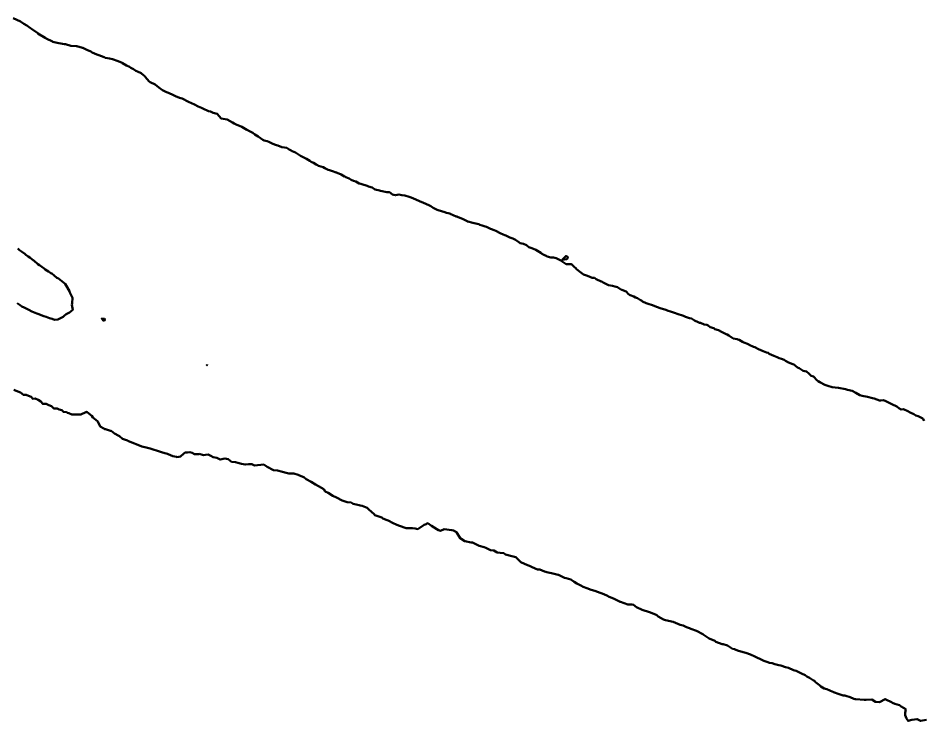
# Model space of a CAD drawing. Extents: x 64423 to 71245, y 9511 to 12464.
# Drawn here: x 69539 to 70328, y 10126 to 10738 of the extents above; entities that cross this region are included whole.
import ezdxf

# ---------------------------------------------------------------- set-up
doc = ezdxf.new("R2010")
doc.units = 0
doc.header["$MEASUREMENT"] = 0
doc.layers.add('contour', color=7, linetype='CONTINUOUS', lineweight=50, true_color=0x0000d1)

msp = doc.modelspace()

# ---------------------------------------------------------------- linework, layer by layer
at = {"layer": 'contour'}
for points in [[(69534.956332, 10738.167188, 0), (69541.323536, 10735.17881, 0), (69544.270947, 10733.171117, 0), (69546.857835, 10731.674343, 0), (69550.116567, 10729.344865, 0), (69550.91472, 10728.83411, 0), (69556.387468, 10725.031133, 0), (69556.424292, 10725.015426, 0), (69556.642191, 10724.864642, 0), (69562.948628, 10720.947236, 0), (69563.4247, 10720.770262, 0), (69563.847477, 10720.538626, 0), (69569.324477, 10717.804188, 0), (69569.706547, 10717.614356, 0), (69570.697731, 10717.135105, 0), (69574.786088, 10716.385665, 0), (69579.634125, 10715.461208, 0), (69580.032161, 10715.397292, 0), (69580.585966, 10715.321151, 0), (69585.209131, 10714.104857, 0), (69589.96521, 10713.63194, 0), (69590.559324, 10713.688052, 0), (69595.518366, 10712.169708, 0), (69595.580933, 10712.167886, 0), (69599.301721, 10710.623091, 0), (69602.664767, 10709.191113, 0), (69603.711752, 10708.10639, 0), (69607.871895, 10706.576105, 0), (69609.564664, 10706.014366, 0), (69614.31244, 10704.058331, 0), (69615.161621, 10703.678929, 0), (69615.359167, 10703.604721, 0), (69618.94329, 10702.937753, 0), (69621.465084, 10702.487415, 0), (69621.652671, 10702.438453, 0), (69626.364948, 10700.535504, 0), (69629.846741, 10699.158107, 0), (69630.178274, 10698.93681, 0), (69633.634944, 10696.942159, 0), (69636.26723, 10695.614198, 0), (69637.641879, 10694.808219, 0), (69639.789715, 10693.569837, 0), (69641.904061, 10692.202299, 0), (69643.254142, 10691.708316, 0), (69646.40406, 10690.126492, 0), (69648.914566, 10688.015581, 0), (69649.723023, 10687.475387, 0), (69650.161442, 10687.04355, 0), (69653.518061, 10683.048033, 0), (69654.447885, 10682.318404, 0), (69658.767729, 10680.288283, 0), (69661.864855, 10677.700396, 0), (69662.068776, 10677.555935, 0), (69665.109478, 10675.500549, 0), (69665.273459, 10675.391065, 0), (69668.472354, 10673.725635, 0), (69670.25006, 10673.121635, 0), (69674.742312, 10671.00577, 0), (69676.562999, 10670.229683, 0), (69679.994539, 10668.683426, 0), (69682.21247, 10668.139818, 0), (69687.700698, 10665.291017, 0), (69687.730732, 10665.27728, 0), (69687.755768, 10665.256084, 0), (69693.14136, 10662.811932, 0), (69696.19679, 10661.199773, 0), (69698.966309, 10660.079908, 0), (69700.238594, 10659.468912, 0), (69705.256816, 10657.176013, 0), (69706.910676, 10656.661556, 0), (69709.1819, 10655.499992, 0), (69712.75386, 10654.722415, 0), (69716.097506, 10650.808545, 0), (69716.14314, 10650.775017, 0), (69721.339873, 10649.845143, 0), (69726.066542, 10647.284807, 0), (69727.569506, 10646.416395, 0), (69729.185637, 10645.563809, 0), (69734.319893, 10643.351546, 0), (69738.62978, 10640.759588, 0), (69739.249155, 10640.695213, 0), (69739.619722, 10640.221082, 0), (69743.910275, 10638.103184, 0), (69745.56233, 10636.698455, 0), (69748.400583, 10635.032395, 0), (69750.547848, 10633.512248, 0), (69752.410602, 10632.217914, 0), (69753.805082, 10631.430403, 0), (69756.292101, 10630.855369, 0), (69757.699368, 10630.23112, 0), (69761.223579, 10628.741331, 0), (69763.706356, 10627.716333, 0), (69764.591579, 10627.574915, 0), (69765.464757, 10627.079762, 0), (69768.955426, 10625.680757, 0), (69771.42207, 10625.29121, 0), (69773.346154, 10625.091458, 0), (69775.484868, 10623.637941, 0), (69777.116805, 10622.931936, 0), (69778.225537, 10622.230515, 0), (69780.949004, 10621.119993, 0), (69784.532028, 10618.651763, 0), (69785.389286, 10618.094293, 0), (69785.843964, 10617.942138, 0), (69789.908088, 10615.720275, 0), (69790.465468, 10615.410199, 0), (69793.605624, 10613.691204, 0), (69794.738806, 10612.884168, 0), (69796.72012, 10612.135107, 0), (69798.953471, 10610.507157, 0), (69800.311209, 10609.995496, 0), (69801.027581, 10609.515281, 0), (69805.003978, 10608.284414, 0), (69806.637447, 10607.489945, 0), (69809.526789, 10605.955594, 0), (69810.611208, 10605.597259, 0), (69813.247947, 10604.812949, 0), (69816.396146, 10603.630462, 0), (69816.830195, 10603.572272, 0), (69817.170068, 10603.376913, 0), (69820.666854, 10601.950668, 0), (69823.64787, 10600.209152, 0), (69824.269051, 10600.000257, 0), (69824.749585, 10599.634445, 0), (69827.772394, 10598.320591, 0), (69829.541666, 10597.242004, 0), (69831.572885, 10596.489644, 0), (69833.629825, 10595.659976, 0), (69836.459866, 10594.133119, 0), (69837.778291, 10593.723223, 0), (69838.656362, 10593.323221, 0), (69843.531146, 10591.997821, 0), (69844.599567, 10591.513797, 0), (69847.921449, 10590.417459, 0), (69849.825844, 10588.95568, 0), (69850.534881, 10588.723621, 0), (69854.141753, 10587.840632, 0), (69855.195248, 10587.570255, 0), (69860.467001, 10586.58502, 0), (69862.925005, 10586.393866, 0), (69865.468936, 10584.427188, 0), (69866.76412, 10584.104292, 0), (69867.993721, 10583.826862, 0), (69871.093192, 10584.330827, 0), (69873.738034, 10583.754267, 0), (69876.219461, 10583.698181, 0), (69880.050945, 10582.274174, 0), (69881.895575, 10581.941687, 0), (69885.827282, 10580.216211, 0), (69888.976649, 10578.776527, 0), (69892.414461, 10577.27581, 0), (69897.078739, 10575.115303, 0), (69898.824795, 10574.219128, 0), (69900.85306, 10572.948315, 0), (69904.539077, 10571.059945, 0), (69909.16407, 10569.662096, 0), (69910.13558, 10569.362202, 0), (69912.687792, 10568.455629, 0), (69915.474888, 10567.825866, 0), (69915.850525, 10567.731367, 0), (69918.372208, 10566.433068, 0), (69921.066841, 10565.354937, 0), (69921.671032, 10565.137573, 0), (69922.80661, 10564.566768, 0), (69926.383516, 10563.185006, 0), (69930.415062, 10561.099683, 0), (69930.594617, 10561.012909, 0), (69931.199605, 10560.805746, 0), (69935.553942, 10559.75477, 0), (69936.72658, 10559.439809, 0), (69940.712141, 10558.528295, 0), (69941.460765, 10558.087481, 0), (69943.645035, 10557.426476, 0), (69946.257841, 10556.576584, 0), (69947.371025, 10556.349768, 0), (69950.799918, 10554.583136, 0), (69954.854551, 10553.087576, 0), (69955.187874, 10552.926258, 0), (69955.451126, 10552.789414, 0), (69959.22729, 10550.789211, 0), (69962.033142, 10549.687546, 0), (69963.356332, 10549.13187, 0), (69964.285814, 10548.787795, 0), (69967.848332, 10547.038403, 0), (69970.346356, 10546.016091, 0), (69972.74294, 10545.01886, 0), (69975.579278, 10542.887946, 0), (69976.827501, 10542.076914, 0), (69979.589922, 10541.372521, 0), (69982.125025, 10540.201076, 0), (69984.21468, 10538.677433, 0), (69985.973738, 10538.095013, 0), (69989.845352, 10536.52456, 0), (69990.406453, 10536.29355, 0), (69994.751155, 10533.522333, 0), (69995.348829, 10533.042487, 0), (69997.342727, 10531.945763, 0), (69999.409352, 10530.926821, 0), (70000.222549, 10530.425781, 0), (70003.523276, 10529.615109, 0), (70005.634553, 10529.565312, 0), (70008.008202, 10528.844318, 0), (70012.065981, 10526.865115, 0), (70012.362971, 10526.685435, 0), (70012.57276, 10526.596172, 0), (70016.82, 10523.61534, 0), (70018.386153, 10523.724755, 0), (70021.358694, 10523.832093, 0), (70024.049216, 10521.000195, 0), (70025.116337, 10520.262806, 0), (70025.951021, 10519.336917, 0), (70029.656567, 10516.335418, 0), (70031.880312, 10514.80683, 0), (70035.320987, 10513.546956, 0), (70039.410148, 10511.833923, 0), (70041.421742, 10511.901101, 0), (70042.974798, 10510.763838, 0), (70047.209953, 10508.703955, 0), (70047.918613, 10508.546149, 0), (70048.940211, 10507.706916, 0), (70052.410964, 10506.143533, 0), (70053.750198, 10505.475443, 0), (70057.091288, 10504.783081, 0), (70059.067418, 10504.342054, 0), (70061.464513, 10503.627016, 0), (70064.516359, 10501.7744, 0), (70065.031494, 10501.56058, 0), (70065.411992, 10501.30397, 0), (70068.966389, 10499.866327, 0), (70070.986096, 10497.450897, 0), (70072.021377, 10496.86845, 0), (70072.652165, 10496.577918, 0), (70075.735868, 10495.492623, 0), (70077.18752, 10494.553414, 0), (70079.090117, 10494.150756, 0), (70081.522258, 10492.497838, 0), (70082.457567, 10492.000998, 0), (70083.285813, 10491.166339, 0), (70086.537173, 10489.802704, 0), (70088.156586, 10489.239056, 0), (70092.07863, 10488.084326, 0), (70093.996391, 10487.034152, 0), (70098.595854, 10485.461926, 0), (70099.612322, 10485.073443, 0), (70102.728227, 10484.182783, 0), (70105.094098, 10483.422958, 0), (70105.68602, 10483.115719, 0), (70107.672457, 10482.457549, 0), (70112.07762, 10481.082009, 0), (70113.457767, 10480.578614, 0), (70118.965098, 10478.572066, 0), (70120.700441, 10477.791225, 0), (70124.164401, 10476.584527, 0), (70126.050399, 10476.275738, 0), (70128.710517, 10474.580487, 0), (70131.80974, 10473.268008, 0), (70132.969626, 10472.560658, 0), (70133.913717, 10472.471163, 0), (70137.036137, 10471.042438, 0), (70139.223092, 10470.791844, 0), (70140.665746, 10470.375548, 0), (70142.397217, 10468.956947, 0), (70145.367699, 10468.020574, 0), (70146.310855, 10467.009149, 0), (70149.506338, 10466.08975, 0), (70150.678738, 10465.501331, 0), (70150.954731, 10465.391873, 0), (70156.167905, 10462.648008, 0), (70157.009809, 10462.318153, 0), (70158.419971, 10461.665888, 0), (70162.441928, 10459.081374, 0), (70165.896497, 10458.470238, 0), (70166.475591, 10458.200656, 0), (70167.484004, 10457.738497, 0), (70170.347115, 10455.979418, 0), (70171.523535, 10455.514689, 0), (70174.766988, 10454.172608, 0), (70175.9197, 10453.608018, 0), (70176.155442, 10453.389539, 0), (70180.015625, 10451.692562, 0), (70181.13578, 10451.284621, 0), (70184.467327, 10449.734614, 0), (70186.361566, 10448.887052, 0), (70188.412109, 10447.769384, 0), (70191.384021, 10446.728036, 0), (70192.760315, 10446.381824, 0), (70193.774398, 10445.686994, 0), (70197.669378, 10443.783776, 0), (70200.762666, 10442.782894, 0), (70202.239771, 10441.679026, 0), (70204.409125, 10441.304428, 0), (70206.757442, 10440.293213, 0), (70207.754382, 10439.392335, 0), (70210.641026, 10437.923734, 0), (70214.186607, 10436.708768, 0), (70214.572683, 10436.6887, 0), (70214.808656, 10436.463874, 0), (70218.272178, 10433.662701, 0), (70219.820953, 10433.009907, 0), (70223.400811, 10430.693205, 0), (70226.155041, 10430.079287, 0), (70228.223369, 10428.448083, 0), (70230.115833, 10426.468811, 0), (70232.328054, 10425.926084, 0), (70235.580641, 10422.304668, 0), (70236.309872, 10421.837537, 0), (70237.835993, 10420.967388, 0), (70242.199043, 10418.637253, 0), (70244.89768, 10417.761582, 0), (70248.414975, 10416.494442, 0), (70253.909372, 10416.090651, 0), (70254.082637, 10416.023788, 0), (70254.142478, 10415.993414, 0), (70260.175194, 10414.850092, 0), (70262.038271, 10414.12, 0), (70265.905331, 10413.240405, 0), (70269.044065, 10411.456136, 0), (70272.586432, 10409.613888, 0), (70274.670987, 10408.978612, 0), (70279.40309, 10408.174025, 0), (70279.426515, 10408.181151, 0), (70279.434007, 10408.160085, 0), (70283.653789, 10406.999249, 0), (70285.24601, 10406.553584, 0), (70287.550039, 10405.83295, 0), (70289.772015, 10404.891855, 0), (70290.957798, 10404.987748, 0), (70293.395799, 10405.10339, 0), (70295.265907, 10404.315094, 0), (70298.308178, 10402.877055, 0), (70300.542646, 10401.841424, 0), (70304.809005, 10399.824626, 0), (70306.728969, 10398.140037, 0), (70308.698044, 10397.152632, 0), (70310.83808, 10397.254708, 0), (70314.573835, 10395.489314, 0), (70316.56902, 10394.550432, 0), (70319.660364, 10393.089627, 0), (70321.357455, 10391.805065, 0), (70323.4573, 10391.150098, 0), (70327.400968, 10389.286012, 0), (70328.834175, 10387.141403, 0)], [(69538.403563, 10489.63648, 0), (69541.033306, 10487.977848, 0), (69542.573139, 10486.919516, 0), (69544.531879, 10485.885181, 0), (69546.987282, 10484.814753, 0), (69548.779232, 10483.838091, 0), (69551.401553, 10482.517651, 0), (69555.59653, 10480.686428, 0), (69556.099246, 10480.752221, 0), (69556.489972, 10480.46587, 0), (69561.706316, 10478.521692, 0), (69563.857913, 10477.86045, 0), (69566.656222, 10476.777183, 0), (69568.992896, 10476.083197, 0), (69570.906292, 10475.266104, 0), (69573.816044, 10475.544884, 0), (69575.56768, 10476.358443, 0), (69578.611087, 10477.893586, 0), (69579.513403, 10478.786906, 0), (69581.064895, 10480.023322, 0), (69584.250662, 10481.574455, 0), (69586.878888, 10484.006416, 0), (69586.150582, 10488.28334, 0), (69586.33198, 10489.626349, 0), (69586.825239, 10494.295117, 0), (69584.494764, 10499.125679, 0), (69584.09268, 10500.340794, 0), (69581.302782, 10505.19585, 0), (69580.421364, 10506.510862, 0), (69577.417354, 10508.957588, 0), (69574.418354, 10511.163072, 0), (69573.132006, 10511.883557, 0), (69570.848916, 10513.813368, 0), (69568.809805, 10515.594339, 0), (69567.980981, 10515.981215, 0), (69565.862129, 10517.403594, 0), (69563.011763, 10518.979791, 0), (69561.97122, 10520.023924, 0), (69557.932874, 10522.840104, 0), (69556.612627, 10523.857691, 0), (69553.020948, 10526.904999, 0), (69552.898667, 10527.012872, 0), (69552.844751, 10527.058697, 0), (69549.596435, 10529.517018, 0), (69548.054748, 10530.486996, 0), (69546.115372, 10531.758283, 0), (69545.213308, 10532.6042, 0), (69542.40043, 10534.728049, 0), (69540.407555, 10536.068516, 0), (69538.988176, 10537.312286, 0)], [(70017.436861, 10528.169841, 0), (70018.22975, 10529.103312, 0), (70018.061928, 10530.03622, 0), (70016.744865, 10530.904931, 0), (70016.371319, 10530.417936, 0), (70013.414744, 10527.369511, 0), (70017.436861, 10528.169841, 0)], [(69614.699571, 10474.770819, 0), (69615.147525, 10475.509105, 0), (69614.804656, 10475.905594, 0), (69614.493338, 10476.03673, 0), (69612.154049, 10476.330201, 0), (69613.384623, 10474.662977, 0), (69614.699571, 10474.770819, 0)], [(69704.032434, 10436.23201, 0), (69704.16762, 10436.001237, 0), (69703.801256, 10435.691362, 0), (69703.744626, 10436.07137, 0)], [(70330.759385, 10126.518518, 0), (70325.614586, 10125.699443, 0), (70322.520336, 10127.207765, 0), (70317.833833, 10126.486102, 0), (70314.734632, 10125.741173, 0), (70313.261217, 10127.847467, 0), (70312.218199, 10130.548191, 0), (70312.278532, 10132.796785, 0), (70312.716416, 10136.055114, 0), (70308.579098, 10138.37198, 0), (70307.286664, 10139.291762, 0), (70303.195909, 10140.551434, 0), (70301.000986, 10141.397214, 0), (70300.209202, 10141.945274, 0), (70295.383988, 10144.468358, 0), (70294.685545, 10144.727042, 0), (70289.920551, 10142.131359, 0), (70286.280756, 10142.212898, 0), (70283.033966, 10144.404722, 0), (70278.249312, 10144.05891, 0), (70276.470168, 10144.139436, 0), (70269.270876, 10144.631042, 0), (70268.506627, 10144.701222, 0), (70267.382351, 10145.014524, 0), (70264.193222, 10146.41215, 0), (70260.343609, 10147.593693, 0), (70259.644693, 10147.731163, 0), (70258.24105, 10147.820457, 0), (70254.713769, 10148.977858, 0), (70249.784865, 10150.780453, 0), (70249.62601, 10150.857385, 0), (70249.542751, 10150.854233, 0), (70249.217985, 10150.982111, 0), (70244.023055, 10153.262421, 0), (70241.651205, 10154.043203, 0), (70238.599013, 10155.595722, 0), (70237.445179, 10156.872639, 0), (70234.116546, 10159.449736, 0), (70233.221989, 10160.560888, 0), (70232.344417, 10160.826442, 0), (70228.895744, 10163.358115, 0), (70226.408647, 10164.332826, 0), (70225.093457, 10165.42227, 0), (70221.884236, 10166.988647, 0), (70220.115523, 10167.896343, 0), (70217.118824, 10169.314081, 0), (70214.764771, 10169.977137, 0), (70210.599538, 10171.828727, 0), (70207.89246, 10172.504881, 0), (70203.720058, 10173.879947, 0), (70202.130566, 10174.252539, 0), (70198.631957, 10175.152274, 0), (70196.370671, 10175.901341, 0), (70194.033318, 10176.436151, 0), (70191.527711, 10177.243145, 0), (70190.731753, 10177.417187, 0), (70189.065546, 10178.146743, 0), (70186.777922, 10179.30691, 0), (70182.470339, 10181.099748, 0), (70181.187082, 10181.804664, 0), (70177.351609, 10183.563367, 0), (70173.207343, 10184.950575, 0), (70170.921219, 10185.651384, 0), (70166.098743, 10187.043462, 0), (70163.970649, 10187.880449, 0), (70163.60335, 10188.126318, 0), (70161.837266, 10188.599048, 0), (70157.33964, 10191.291225, 0), (70153.500951, 10192.593145, 0), (70152.738769, 10192.696715, 0), (70147.322305, 10194.725461, 0), (70146.327711, 10195.334425, 0), (70141.499156, 10197.483427, 0), (70136.923828, 10200.435108, 0), (70136.286497, 10200.862797, 0), (70136.121663, 10201.007842, 0), (70135.845709, 10201.200492, 0), (70130.254896, 10204.189801, 0), (70125.478611, 10205.803195, 0), (70124.230397, 10206.438732, 0), (70121.567689, 10207.277344, 0), (70118.660916, 10208.689503, 0), (70116.035794, 10209.387867, 0), (70111.925807, 10211.17719, 0), (70110.127731, 10211.896647, 0), (70103.408616, 10213.480027, 0), (70101.53579, 10214.179624, 0), (70097.022107, 10216.750681, 0), (70095.844674, 10217.737074, 0), (70094.591428, 10218.413787, 0), (70089.40137, 10220.474917, 0), (70082.926184, 10222.552619, 0), (70082.922542, 10222.553856, 0), (70082.919652, 10222.554765, 0), (70078.07679, 10224.696024, 0), (70075.445336, 10226.817349, 0), (70074.149926, 10227.176114, 0), (70070.569046, 10227.145928, 0), (70064.045343, 10229.386075, 0), (70064.017911, 10229.409779, 0), (70063.95826, 10229.429642, 0), (70057.922152, 10232.360201, 0), (70054.278688, 10233.798352, 0), (70052.359502, 10234.865207, 0), (70048.282198, 10236.765201, 0), (70046.479473, 10237.400204, 0), (70041.776648, 10238.989707, 0), (70038.462687, 10239.791114, 0), (70034.885933, 10241.370531, 0), (70031.577104, 10242.673326, 0), (70029.506763, 10243.546928, 0), (70026.147518, 10245.50424, 0), (70023.721865, 10246.900091, 0), (70020.955293, 10248.965314, 0), (70016.689968, 10250.006485, 0), (70015.246838, 10250.392478, 0), (70010.079828, 10252.910055, 0), (70009.749066, 10253.07919, 0), (70004.084239, 10254.470811, 0), (70001.258002, 10255.03442, 0), (69997.800857, 10256.016493, 0), (69993.747746, 10257.698667, 0), (69991.703988, 10257.631508, 0), (69987.14433, 10259.569194, 0), (69984.912415, 10260.782755, 0), (69983.175056, 10261.505779, 0), (69977.213698, 10263.929075, 0), (69972.974431, 10268.324502, 0), (69970.50924, 10268.852247, 0), (69969.38134, 10269.150775, 0), (69963.839141, 10270.658657, 0), (69962.359045, 10271.775508, 0), (69959.417131, 10272.070599, 0), (69956.738689, 10272.586528, 0), (69953.905836, 10274.25106, 0), (69950.909331, 10274.426445, 0), (69946.682205, 10276.449419, 0), (69945.458189, 10276.988402, 0), (69940.942104, 10278.123733, 0), (69935.063567, 10281.061072, 0), (69934.812528, 10281.039728, 0), (69934.100089, 10281.11631, 0), (69928.613286, 10282.195154, 0), (69924.320703, 10284.874464, 0), (69921.148578, 10290.101365, 0), (69918.516181, 10291.4813, 0), (69917.31443, 10291.959826, 0), (69910.498974, 10292.651733, 0), (69907.415987, 10291.341246, 0), (69905.447678, 10291.975215, 0), (69904.012207, 10292.799054, 0), (69899.557579, 10295.705683, 0), (69896.265371, 10297.881989, 0), (69894.999337, 10297.497835, 0), (69894.705229, 10297.117134, 0), (69893.084543, 10296.440635, 0), (69887.555806, 10292.82153, 0), (69885.36455, 10293.358799, 0), (69882.793306, 10293.53936, 0), (69877.392926, 10293.618603, 0), (69871.641584, 10295.660572, 0), (69869.415213, 10296.643794, 0), (69865.532303, 10298.370382, 0), (69862.343251, 10299.932593, 0), (69861.779469, 10300.362025, 0), (69860.789364, 10300.699687, 0), (69857.162298, 10302.137721, 0), (69856.247781, 10302.856853, 0), (69850.094277, 10304.95179, 0), (69849.551405, 10305.721694, 0), (69844.769926, 10310.047174, 0), (69843.419775, 10311.407657, 0), (69839.088193, 10313.042107, 0), (69837.420973, 10313.478664, 0), (69836.345888, 10313.770143, 0), (69831.160579, 10314.806987, 0), (69829.371763, 10316.100986, 0), (69826.005017, 10316.318942, 0), (69821.722686, 10317.912294, 0), (69816.825424, 10320.271703, 0), (69813.654485, 10321.884378, 0), (69809.451068, 10324.493552, 0), (69806.945934, 10325.744596, 0), (69805.557011, 10327.568969, 0), (69800.927994, 10330.146155, 0), (69798.281807, 10331.840202, 0), (69794.522157, 10333.904149, 0), (69790.364257, 10336.349411, 0), (69788.379429, 10337.967877, 0), (69784.60437, 10339.578264, 0), (69783.36165, 10340.001974, 0), (69779.453125, 10341.326085, 0), (69775.132735, 10341.20195, 0), (69773.00889, 10341.971645, 0), (69769.791816, 10342.818336, 0), (69765.416864, 10343.915025, 0), (69761.92706, 10344.261423, 0), (69756.250219, 10347.101668, 0), (69753.289862, 10349.071982, 0), (69745.417368, 10348.397669, 0), (69742.889811, 10349.375074, 0), (69740.179835, 10349.550497, 0), (69737.23285, 10349.033453, 0), (69733.8626, 10349.735993, 0), (69730.629789, 10350.459959, 0), (69728.712809, 10351.186067, 0), (69725.355912, 10351.601801, 0), (69722.221314, 10353.770523, 0), (69720.805394, 10354.132632, 0), (69719.308966, 10354.33712, 0), (69715.225301, 10353.444622, 0), (69712.599723, 10354.812223, 0), (69709.143256, 10355.602839, 0), (69707.223785, 10356.639315, 0), (69704.773915, 10357.73768, 0), (69702.735154, 10357.565098, 0), (69700.803082, 10357.235518, 0), (69697.218937, 10358.330638, 0), (69696.645376, 10358.278498, 0), (69693.117228, 10358.206713, 0), (69690.901347, 10359.355473, 0), (69689.083597, 10360.029164, 0), (69686.820527, 10359.741932, 0), (69684.949259, 10359.696981, 0), (69683.835546, 10358.665053, 0), (69680.910911, 10356.084656, 0), (69679.418223, 10355.852329, 0), (69677.61486, 10355.591953, 0), (69677.317144, 10355.70304, 0), (69673.99542, 10356.467411, 0), (69670.192221, 10358.035199, 0), (69669.40149, 10358.425867, 0), (69668.34265, 10358.724341, 0), (69664.99306, 10359.640626, 0), (69660.751089, 10360.960576, 0), (69656.930468, 10362.117224, 0), (69654.352099, 10363.085916, 0), (69651.014969, 10363.936039, 0), (69647.229526, 10364.95561, 0), (69642.197085, 10366.937484, 0), (69640.72617, 10367.35765, 0), (69635.507309, 10369.40507, 0), (69634.529277, 10369.953748, 0), (69630.359406, 10371.616723, 0), (69627.641251, 10373.890124, 0), (69627.157363, 10374.125808, 0), (69623.33088, 10376.020366, 0), (69620.284831, 10378.575394, 0), (69619.683368, 10378.578601, 0), (69615.510306, 10380.033652, 0), (69614.880657, 10379.902301, 0), (69614.1443, 10380.657972, 0), (69610.787054, 10382.357602, 0), (69608.719401, 10386.734909, 0), (69608.592498, 10386.8441, 0), (69608.526986, 10386.906345, 0), (69604.302188, 10390.139454, 0), (69603.599325, 10391.594392, 0), (69599.353212, 10394.736704, 0), (69599.146386, 10395.177898, 0), (69598.79927, 10394.864012, 0), (69598.369759, 10394.632076, 0), (69594.024278, 10392.614061, 0), (69591.302259, 10392.669207, 0), (69588.218149, 10392.790346, 0), (69586.018057, 10392.619858, 0), (69583.630839, 10394.002417, 0), (69582.458127, 10394.153646, 0), (69581.565006, 10394.66564, 0), (69578.750364, 10394.968128, 0), (69577.420804, 10396.402781, 0), (69575.227147, 10397.045167, 0), (69573.431403, 10397.831014, 0), (69570.517229, 10397.918917, 0), (69568.465687, 10400.01411, 0), (69566.153443, 10400.858025, 0), (69563.680004, 10402.132034, 0), (69560.834826, 10402.011136, 0), (69559.166622, 10403.976947, 0), (69556.834043, 10405.389525, 0), (69554.197584, 10406.644632, 0), (69552.053191, 10406.507118, 0), (69550.752894, 10408.048895, 0), (69548.43328, 10409.109618, 0), (69546.365536, 10409.95573, 0), (69543.941872, 10409.831521, 0), (69541.307975, 10412.032567, 0), (69540.541184, 10412.314954, 0), (69535.704751, 10414.214779, 0)]]:
    msp.add_polyline3d(points, dxfattribs=at)

doc.saveas('drawing.dxf')
